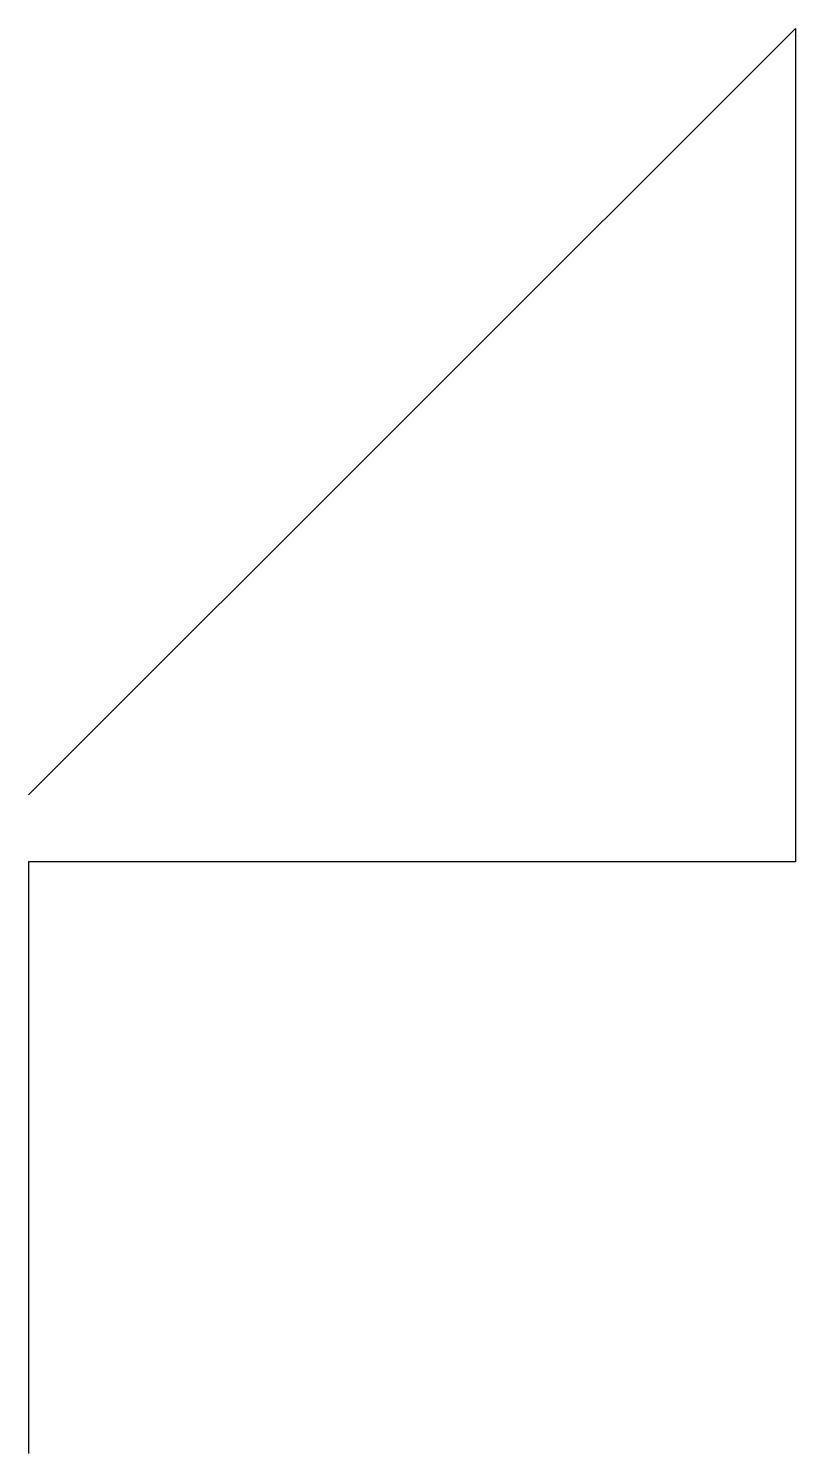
# Model space of a CAD drawing. Extents: x 0 to 912, y 0 to 1696.
import ezdxf

# ---------------------------------------------------------------- set-up
doc = ezdxf.new("R2010")
doc.units = 0

msp = doc.modelspace()

# ---------------------------------------------------------------- linework, layer by layer
for p, q in [((0, 784, 544), (912, 1696, 1088)), ((912, 1696, 1088), (912, 704, 1088)), ((0, 704, 704), (0, 0)), ((912, 704, 1088), (0, 704, 704))]:
    msp.add_line(p, q)

doc.saveas('drawing.dxf')
